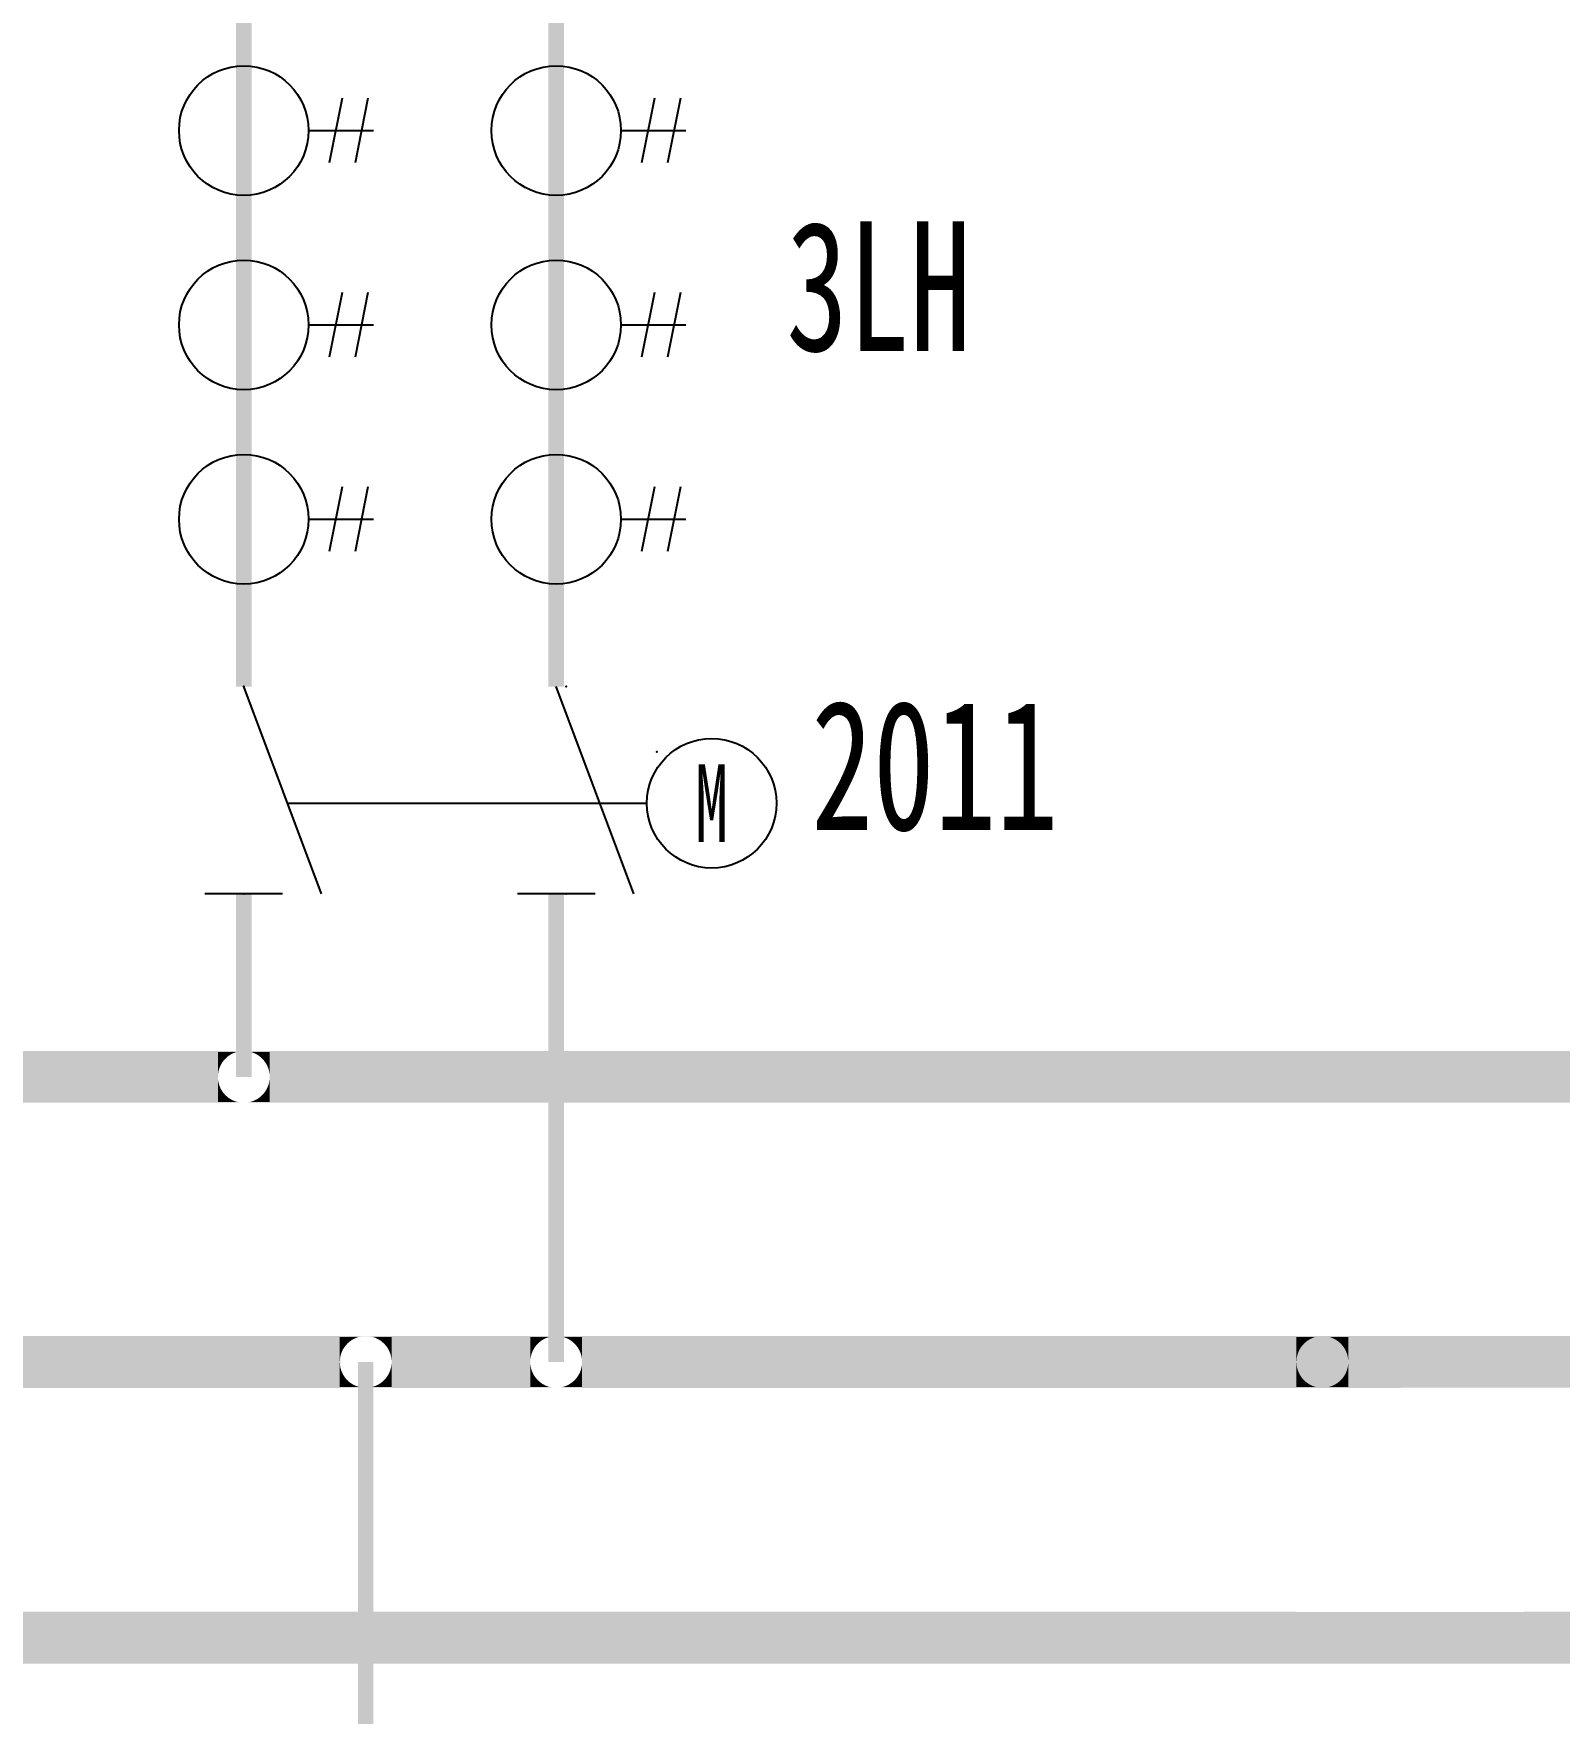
# Model space of a CAD drawing. Header units: millimetres. Extents: x 10667 to 23854, y -3427 to -2899.
# Drawn here: x 19535 to 19593.9, y -3167.2 to -3102.4 of the extents above; entities that cross this region are included whole.
import ezdxf
from ezdxf.enums import TextEntityAlignment as Align

# ---------------------------------------------------------------- set-up
doc = ezdxf.new("R2010")
doc.units = ezdxf.units.MM
doc.header["$LTSCALE"] = 10
for name, color, linetype in [('设    备', 3, 'Continuous'), ('设备编号', 2, 'Continuous'), ('连 接 线', 1, 'Continuous')]:
    doc.layers.add(name, color=color, linetype=linetype)
doc.styles.add('HZ', font='SimSun.ttf', dxfattribs={"width": 0.7})

# ---------------------------------------------------------------- blocks, each defined once
blk = doc.blocks.new('$LH')
at = {"color": 3}
for p, q in [((3.792596414602542, 1.249999999999318), (3.292596414602542, -1.250000000000682)), ((4.792596414602542, 1.249999999999318), (4.292596414602542, -1.250000000000682)), ((2.500001320748027, -6.821210263296962e-13), (5.000001320748027, -6.821210263296962e-13))]:
    blk.add_line(p, q, dxfattribs=at)
blk.add_circle((1.320750698141637e-06, -6.821210263296962e-13), 2.5, dxfattribs=at)

msp = doc.modelspace()

# ---------------------------------------------------------------- linework, layer by layer
at = {"layer": '设    备'}
for p, q in [((19546.10370055241, -3135.566731135933), (19543.10370055241, -3127.566731135933)), ((19558.16104608323, -3135.566731135933), (19555.16104608323, -3127.566731135933)), ((19544.60370055241, -3135.566731135933), (19541.60370055241, -3135.566731135933)), ((19556.66104608323, -3135.566731135933), (19553.66104608323, -3135.566731135933))]:
    msp.add_line(p, q, dxfattribs=at)
at = {"layer": '设    备', "color": 3}
msp.add_line((19544.79120055241, -3132.066731135933), (19558.66104608323, -3132.066731135933), dxfattribs=at)
at = {"layer": '设    备'}
msp.add_circle((19561.16104608323, -3132.066731135933), 2.5, dxfattribs=at)
for p in [(19543.10370055241, -3127.566731135933), (19555.54470160467, -3127.566731135933), (19543.10370055241, -3135.566731135933), (19555.54470160467, -3135.566731135933)]:
    msp.add_point(p, dxfattribs=at)
at = {"layer": '设    备', "color": 4}
msp.add_point((19559.03981636179, -3130.07591170557), dxfattribs=at)
at = {"layer": '连 接 线'}
for points, const_width in [([(19543.10370055241, -3096.902843809887), (19543.10370055241, -3127.566731135933)], 0.6), ([(19555.16104608323, -3096.902843809887), (19555.16104608323, -3127.566731135933)], 0.6), ([(19543.10370055241, -3135.566731135933), (19543.10370055241, -3142.62695899752)], 0.6), ([(19555.16104608323, -3135.566731135933), (19555.16104607944, -3153.626728277066)], 0.6), ([(19533.80683062321, -3142.624285875096), (19542.10370055241, -3142.626188613699)], 2), ([(19544.10370055241, -3142.625309746069), (19581.74772076672, -3142.623878872815)], 2), ([(19502.88731139374, -3153.625752173561), (19546.82814976727, -3153.626958989006)], 2), ([(19548.80869747487, -3153.626958989006), (19554.16104607944, -3153.626749142106)], 2), ([(19556.16104607944, -3153.627273398067), (19591.20371967414, -3153.62613212483)], 2), ([(19585.72906344252, -3153.626090474208), (19620.74650074417, -3153.62500883129)], 2), ([(19547.80873448579, -3153.626881683331), (19547.80873448579, -3183.722813549165)], 0.6), ([(19583.73078749036, -3164.267424952209), (19511.66282068973, -3164.270505141667)], 2), ([(19625.69566180929, -3164.268477107248), (19579.29946081799, -3164.271557296706)], 2)]:
    msp.add_lwpolyline(points, dxfattribs=dict(at, const_width=const_width))
at = {"layer": '连 接 线', "color": 1, "const_width": 2}
msp.add_lwpolyline([(19573.06544240503, -3142.623878872815), (19603.44877003912, -3142.623878872815)], dxfattribs=at)
at = {"layer": '连 接 线'}
for points in [[(19542.10370055241, -3141.629993915607), (19543.01654480966, -3141.629993915607), (19542.10370055241, -3141.626188613699), (19543.10370055241, -3141.626188613699)], [(19542.10370055241, -3141.626188613699), (19543.10370055241, -3141.626188613699), (19542.10370055241, -3141.629993915607), (19543.19085629516, -3141.629993915607)], [(19542.10370055241, -3141.641380860687), (19542.93005237474, -3141.641380860687), (19542.10370055241, -3141.629993915607), (19543.01654480966, -3141.629993915607)], [(19542.10370055241, -3141.629993915607), (19543.19085629516, -3141.629993915607), (19542.10370055241, -3141.641380860687), (19543.27734873008, -3141.641380860687)], [(19542.10370055241, -3141.66026278741), (19542.84488150731, -3141.66026278741), (19542.10370055241, -3141.641380860687), (19542.93005237474, -3141.641380860687)], [(19542.10370055241, -3141.686495992913), (19542.76168040908, -3141.686495992913), (19542.10370055241, -3141.66026278741), (19542.84488150731, -3141.66026278741)], [(19542.10370055241, -3141.719880826662), (19542.68108229067, -3141.719880826662), (19542.10370055241, -3141.686495992913), (19542.76168040908, -3141.686495992913)], [(19542.10370055241, -3141.760163209914), (19542.60370055241, -3141.760163209914), (19542.10370055241, -3141.719880826662), (19542.68108229067, -3141.719880826662)], [(19542.10370055241, -3141.80703656941), (19542.53012411606, -3141.80703656941), (19542.10370055241, -3141.760163209914), (19542.60370055241, -3141.760163209914)], [(19542.10370055241, -3141.86014417058), (19542.46091294272, -3141.86014417058), (19542.10370055241, -3141.80703656941), (19542.53012411606, -3141.80703656941)], [(19542.10370055241, -3141.919081832512), (19542.39659377122, -3141.919081832512), (19542.10370055241, -3141.86014417058), (19542.46091294272, -3141.86014417058)], [(19542.10370055241, -3141.983401004012), (19542.33765610929, -3141.983401004012), (19542.10370055241, -3141.919081832512), (19542.39659377122, -3141.919081832512)], [(19542.10370055241, -3142.052612177348), (19542.28454850812, -3142.052612177348), (19542.10370055241, -3141.983401004012), (19542.33765610929, -3141.983401004012)], [(19542.10370055241, -3142.126188613699), (19542.23767514862, -3142.126188613699), (19542.10370055241, -3142.052612177348), (19542.28454850812, -3142.052612177348)], [(19543.19085629516, -3141.629993915607), (19544.10370055241, -3141.629993915607), (19543.10370055241, -3141.626188613699), (19544.10370055241, -3141.626188613699)], [(19543.27734873008, -3141.641380860687), (19544.10370055241, -3141.641380860687), (19543.19085629516, -3141.629993915607), (19544.10370055241, -3141.629993915607)], [(19543.36251959751, -3141.66026278741), (19544.10370055241, -3141.66026278741), (19543.27734873008, -3141.641380860687), (19544.10370055241, -3141.641380860687)], [(19543.44572069573, -3141.686495992913), (19544.10370055241, -3141.686495992913), (19543.36251959751, -3141.66026278741), (19544.10370055241, -3141.66026278741)], [(19543.52631881415, -3141.719880826662), (19544.10370055241, -3141.719880826662), (19543.44572069573, -3141.686495992913), (19544.10370055241, -3141.686495992913)], [(19543.60370055241, -3141.760163209914), (19544.10370055241, -3141.760163209914), (19543.52631881415, -3141.719880826662), (19544.10370055241, -3141.719880826662)], [(19543.67727698876, -3141.80703656941), (19544.10370055241, -3141.80703656941), (19543.60370055241, -3141.760163209914), (19544.10370055241, -3141.760163209914)], [(19543.7464881621, -3141.86014417058), (19544.10370055241, -3141.86014417058), (19543.67727698876, -3141.80703656941), (19544.10370055241, -3141.80703656941)], [(19543.8108073336, -3141.919081832512), (19544.10370055241, -3141.919081832512), (19543.7464881621, -3141.86014417058), (19544.10370055241, -3141.86014417058)], [(19543.86974499553, -3141.983401004012), (19544.10370055241, -3141.983401004012), (19543.8108073336, -3141.919081832512), (19544.10370055241, -3141.919081832512)], [(19543.9228525967, -3142.052612177348), (19544.10370055241, -3142.052612177348), (19543.86974499553, -3141.983401004012), (19544.10370055241, -3141.983401004012)], [(19543.96972595619, -3142.126188613699), (19544.10370055241, -3142.126188613699), (19543.9228525967, -3142.052612177348), (19544.10370055241, -3142.052612177348)], [(19542.10370055241, -3142.203570351958), (19542.19739276537, -3142.203570351958), (19542.10370055241, -3142.126188613699), (19542.23767514862, -3142.126188613699)], [(19542.10370055241, -3142.284168470374), (19542.16400793162, -3142.284168470374), (19542.10370055241, -3142.203570351958), (19542.19739276537, -3142.203570351958)], [(19542.10370055241, -3142.367369568597), (19542.13777472612, -3142.367369568597), (19542.10370055241, -3142.284168470374), (19542.16400793162, -3142.284168470374)], [(19542.10370055241, -3142.452540436032), (19542.1188927994, -3142.452540436032), (19542.10370055241, -3142.367369568597), (19542.13777472612, -3142.367369568597)], [(19542.10370055241, -3142.539032870951), (19542.10750585432, -3142.539032870951), (19542.10370055241, -3142.452540436032), (19542.1188927994, -3142.452540436032)], [(19542.10370055241, -3142.626188613699), (19542.10370055241, -3142.626188613699), (19542.10370055241, -3142.539032870951), (19542.10750585432, -3142.539032870951)], [(19542.10370055241, -3142.626188613699), (19542.10370055241, -3142.626188613699), (19542.10370055241, -3142.713344356446), (19542.10750585432, -3142.713344356446)], [(19542.10370055241, -3142.713344356446), (19542.10750585432, -3142.713344356446), (19542.10370055241, -3142.799836791366), (19542.1188927994, -3142.799836791366)], [(19544.01000833945, -3142.203570351958), (19544.10370055241, -3142.203570351958), (19543.96972595619, -3142.126188613699), (19544.10370055241, -3142.126188613699)], [(19544.0433931732, -3142.284168470374), (19544.10370055241, -3142.284168470374), (19544.01000833945, -3142.203570351958), (19544.10370055241, -3142.203570351958)], [(19544.0696263787, -3142.367369568597), (19544.10370055241, -3142.367369568597), (19544.0433931732, -3142.284168470374), (19544.10370055241, -3142.284168470374)], [(19544.08850830542, -3142.452540436032), (19544.10370055241, -3142.452540436032), (19544.0696263787, -3142.367369568597), (19544.10370055241, -3142.367369568597)], [(19544.0998952505, -3142.539032870951), (19544.10370055241, -3142.539032870951), (19544.08850830542, -3142.452540436032), (19544.10370055241, -3142.452540436032)], [(19544.08850830542, -3142.799836791366), (19544.10370055241, -3142.799836791366), (19544.0998952505, -3142.713344356446), (19544.10370055241, -3142.713344356446)], [(19544.10370055241, -3142.626188613699), (19544.10370055241, -3142.626188613699), (19544.0998952505, -3142.539032870951), (19544.10370055241, -3142.539032870951)], [(19544.0998952505, -3142.713344356446), (19544.10370055241, -3142.713344356446), (19544.10370055241, -3142.626188613699)], [(19542.10370055241, -3142.799836791366), (19542.1188927994, -3142.799836791366), (19542.10370055241, -3142.885007658801), (19542.13777472612, -3142.885007658801)], [(19542.10370055241, -3142.885007658801), (19542.13777472612, -3142.885007658801), (19542.10370055241, -3142.968208757025), (19542.16400793162, -3142.968208757025)], [(19542.10370055241, -3142.968208757025), (19542.16400793162, -3142.968208757025), (19542.10370055241, -3143.048806875439), (19542.19739276537, -3143.048806875439)], [(19542.10370055241, -3143.048806875439), (19542.19739276537, -3143.048806875439), (19542.10370055241, -3143.126188613699), (19542.23767514862, -3143.126188613699)], [(19542.10370055241, -3143.126188613699), (19542.23767514862, -3143.126188613699), (19542.10370055241, -3143.19976505005), (19542.28454850812, -3143.19976505005)], [(19542.10370055241, -3143.19976505005), (19542.28454850812, -3143.19976505005), (19542.10370055241, -3143.268976223386), (19542.33765610929, -3143.268976223386)], [(19542.10370055241, -3143.268976223386), (19542.33765610929, -3143.268976223386), (19542.10370055241, -3143.333295394886), (19542.39659377122, -3143.333295394886)], [(19542.10370055241, -3143.333295394886), (19542.39659377122, -3143.333295394886), (19542.10370055241, -3143.392233056818), (19542.46091294272, -3143.392233056818)], [(19542.10370055241, -3143.392233056818), (19542.46091294272, -3143.392233056818), (19542.10370055241, -3143.445340657988), (19542.53012411606, -3143.445340657988)], [(19543.67727698876, -3143.445340657988), (19544.10370055241, -3143.445340657988), (19543.7464881621, -3143.392233056818), (19544.10370055241, -3143.392233056818)], [(19543.7464881621, -3143.392233056818), (19544.10370055241, -3143.392233056818), (19543.8108073336, -3143.333295394886), (19544.10370055241, -3143.333295394886)], [(19543.8108073336, -3143.333295394886), (19544.10370055241, -3143.333295394886), (19543.86974499553, -3143.268976223386), (19544.10370055241, -3143.268976223386)], [(19543.86974499553, -3143.268976223386), (19544.10370055241, -3143.268976223386), (19543.9228525967, -3143.19976505005), (19544.10370055241, -3143.19976505005)], [(19543.9228525967, -3143.19976505005), (19544.10370055241, -3143.19976505005), (19543.96972595619, -3143.126188613699), (19544.10370055241, -3143.126188613699)], [(19543.96972595619, -3143.126188613699), (19544.10370055241, -3143.126188613699), (19544.01000833945, -3143.048806875439), (19544.10370055241, -3143.048806875439)], [(19544.01000833945, -3143.048806875439), (19544.10370055241, -3143.048806875439), (19544.0433931732, -3142.968208757025), (19544.10370055241, -3142.968208757025)], [(19544.0433931732, -3142.968208757025), (19544.10370055241, -3142.968208757025), (19544.0696263787, -3142.885007658801), (19544.10370055241, -3142.885007658801)], [(19544.0696263787, -3142.885007658801), (19544.10370055241, -3142.885007658801), (19544.08850830542, -3142.799836791366), (19544.10370055241, -3142.799836791366)], [(19542.10370055241, -3143.445340657988), (19542.53012411606, -3143.445340657988), (19542.10370055241, -3143.492214017483), (19542.60370055241, -3143.492214017483)], [(19542.10370055241, -3143.492214017483), (19542.60370055241, -3143.492214017483), (19542.10370055241, -3143.532496400736), (19542.68108229067, -3143.532496400736)], [(19542.10370055241, -3143.532496400736), (19542.68108229067, -3143.532496400736), (19542.10370055241, -3143.565881234485), (19542.76168040908, -3143.565881234485)], [(19542.10370055241, -3143.565881234485), (19542.76168040908, -3143.565881234485), (19542.10370055241, -3143.592114439988), (19542.84488150731, -3143.592114439988)], [(19542.10370055241, -3143.592114439988), (19542.84488150731, -3143.592114439988), (19542.10370055241, -3143.610996366711), (19542.93005237474, -3143.610996366711)], [(19542.10370055241, -3143.610996366711), (19542.93005237474, -3143.610996366711), (19542.10370055241, -3143.622383311791), (19543.01654480966, -3143.622383311791)], [(19542.10370055241, -3143.622383311791), (19543.01654480966, -3143.622383311791), (19542.10370055241, -3143.626188613699), (19543.10370055241, -3143.626188613699)], [(19543.10370055241, -3143.626188613699), (19544.10370055241, -3143.626188613699), (19543.19085629516, -3143.622383311791), (19544.10370055241, -3143.622383311791)], [(19543.19085629516, -3143.622383311791), (19544.10370055241, -3143.622383311791), (19543.27734873008, -3143.610996366711), (19544.10370055241, -3143.610996366711)], [(19543.27734873008, -3143.610996366711), (19544.10370055241, -3143.610996366711), (19543.36251959751, -3143.592114439988), (19544.10370055241, -3143.592114439988)], [(19543.36251959751, -3143.592114439988), (19544.10370055241, -3143.592114439988), (19543.44572069573, -3143.565881234485), (19544.10370055241, -3143.565881234485)], [(19543.44572069573, -3143.565881234485), (19544.10370055241, -3143.565881234485), (19543.52631881415, -3143.532496400736), (19544.10370055241, -3143.532496400736)], [(19543.52631881415, -3143.532496400736), (19544.10370055241, -3143.532496400736), (19543.60370055241, -3143.492214017483), (19544.10370055241, -3143.492214017483)], [(19543.60370055241, -3143.492214017483), (19544.10370055241, -3143.492214017483), (19543.67727698876, -3143.445340657988), (19544.10370055241, -3143.445340657988)], [(19546.80873448579, -3152.62611129951), (19547.80873448579, -3152.62611129951), (19546.80873448579, -3152.629916601418), (19547.89589022854, -3152.629916601418)], [(19546.80873448579, -3152.629916601418), (19547.72157874304, -3152.629916601418), (19546.80873448579, -3152.62611129951), (19547.80873448579, -3152.62611129951)], [(19546.80873448579, -3152.629916601418), (19547.89589022854, -3152.629916601418), (19546.80873448579, -3152.641303546498), (19547.98238266346, -3152.641303546498)], [(19546.80873448579, -3152.641303546498), (19547.63508630812, -3152.641303546498), (19546.80873448579, -3152.629916601418), (19547.72157874304, -3152.629916601418)], [(19546.80873448579, -3152.660185473221), (19547.54991544069, -3152.660185473221), (19546.80873448579, -3152.641303546498), (19547.63508630812, -3152.641303546498)], [(19546.80873448579, -3152.686418678724), (19547.46671434246, -3152.686418678724), (19546.80873448579, -3152.660185473221), (19547.54991544069, -3152.660185473221)], [(19546.80873448579, -3152.719803512473), (19547.38611622405, -3152.719803512473), (19546.80873448579, -3152.686418678724), (19547.46671434246, -3152.686418678724)], [(19546.80873448579, -3152.760085895725), (19547.30873448579, -3152.760085895725), (19546.80873448579, -3152.719803512473), (19547.38611622405, -3152.719803512473)], [(19546.80873448579, -3152.806959255221), (19547.23515804944, -3152.806959255221), (19546.80873448579, -3152.760085895725), (19547.30873448579, -3152.760085895725)], [(19546.80873448579, -3152.86006685639), (19547.1659468761, -3152.86006685639), (19546.80873448579, -3152.806959255221), (19547.23515804944, -3152.806959255221)], [(19546.80873448579, -3152.919004518323), (19547.1016277046, -3152.919004518323), (19546.80873448579, -3152.86006685639), (19547.1659468761, -3152.86006685639)], [(19546.80873448579, -3152.983323689823), (19547.04269004267, -3152.983323689823), (19546.80873448579, -3152.919004518323), (19547.1016277046, -3152.919004518323)], [(19546.80873448579, -3153.052534863159), (19546.9895824415, -3153.052534863159), (19546.80873448579, -3152.983323689823), (19547.04269004267, -3152.983323689823)], [(19546.80873448579, -3153.12611129951), (19546.942709082, -3153.12611129951), (19546.80873448579, -3153.052534863159), (19546.9895824415, -3153.052534863159)], [(19546.80873448579, -3153.203493037769), (19546.90242669875, -3153.203493037769), (19546.80873448579, -3153.12611129951), (19546.942709082, -3153.12611129951)], [(19547.89589022854, -3152.629916601418), (19548.80873448579, -3152.629916601418), (19547.80873448579, -3152.62611129951), (19548.80873448579, -3152.62611129951)], [(19547.98238266346, -3152.641303546498), (19548.80873448579, -3152.641303546498), (19547.89589022854, -3152.629916601418), (19548.80873448579, -3152.629916601418)], [(19548.06755353089, -3152.660185473221), (19548.80873448579, -3152.660185473221), (19547.98238266346, -3152.641303546498), (19548.80873448579, -3152.641303546498)], [(19548.15075462911, -3152.686418678724), (19548.80873448579, -3152.686418678724), (19548.06755353089, -3152.660185473221), (19548.80873448579, -3152.660185473221)], [(19548.23135274753, -3152.719803512473), (19548.80873448579, -3152.719803512473), (19548.15075462911, -3152.686418678724), (19548.80873448579, -3152.686418678724)], [(19548.30873448579, -3152.760085895725), (19548.80873448579, -3152.760085895725), (19548.23135274753, -3152.719803512473), (19548.80873448579, -3152.719803512473)], [(19548.38231092214, -3152.806959255221), (19548.80873448579, -3152.806959255221), (19548.30873448579, -3152.760085895725), (19548.80873448579, -3152.760085895725)], [(19548.45152209548, -3152.86006685639), (19548.80873448579, -3152.86006685639), (19548.38231092214, -3152.806959255221), (19548.80873448579, -3152.806959255221)], [(19548.51584126698, -3152.919004518323), (19548.80873448579, -3152.919004518323), (19548.45152209548, -3152.86006685639), (19548.80873448579, -3152.86006685639)], [(19548.57477892891, -3152.983323689823), (19548.80873448579, -3152.983323689823), (19548.51584126698, -3152.919004518323), (19548.80873448579, -3152.919004518323)], [(19548.62788653008, -3153.052534863159), (19548.80873448579, -3153.052534863159), (19548.57477892891, -3152.983323689823), (19548.80873448579, -3152.983323689823)], [(19548.67475988957, -3153.12611129951), (19548.80873448579, -3153.12611129951), (19548.62788653008, -3153.052534863159), (19548.80873448579, -3153.052534863159)], [(19548.71504227283, -3153.203493037769), (19548.80873448579, -3153.203493037769), (19548.67475988957, -3153.12611129951), (19548.80873448579, -3153.12611129951)], [(19554.16104607944, -3152.629721892179), (19555.07389033669, -3152.629721892179), (19554.16104607944, -3152.625916590271), (19555.16104607944, -3152.625916590271)], [(19554.16104607944, -3152.625916590271), (19555.16104607944, -3152.625916590271), (19554.16104607944, -3152.629721892179), (19555.24820182219, -3152.629721892179)], [(19554.16104607944, -3152.641108837258), (19554.98739790177, -3152.641108837258), (19554.16104607944, -3152.629721892179), (19555.07389033669, -3152.629721892179)], [(19554.16104607944, -3152.629721892179), (19555.24820182219, -3152.629721892179), (19554.16104607944, -3152.641108837258), (19555.33469425711, -3152.641108837258)], [(19554.16104607944, -3152.659990763982), (19554.90222703433, -3152.659990763982), (19554.16104607944, -3152.641108837258), (19554.98739790177, -3152.641108837258)], [(19554.16104607944, -3152.686223969485), (19554.81902593611, -3152.686223969485), (19554.16104607944, -3152.659990763982), (19554.90222703433, -3152.659990763982)], [(19554.16104607944, -3152.719608803234), (19554.7384278177, -3152.719608803234), (19554.16104607944, -3152.686223969485), (19554.81902593611, -3152.686223969485)], [(19554.16104607944, -3152.759891186486), (19554.66104607944, -3152.759891186486), (19554.16104607944, -3152.719608803234), (19554.7384278177, -3152.719608803234)], [(19554.16104607944, -3152.806764545982), (19554.58746964309, -3152.806764545982), (19554.16104607944, -3152.759891186486), (19554.66104607944, -3152.759891186486)], [(19554.16104607944, -3152.859872147151), (19554.51825846975, -3152.859872147151), (19554.16104607944, -3152.806764545982), (19554.58746964309, -3152.806764545982)], [(19554.16104607944, -3152.918809809084), (19554.45393929826, -3152.918809809084), (19554.16104607944, -3152.859872147151), (19554.51825846975, -3152.859872147151)], [(19554.16104607944, -3152.983128980584), (19554.39500163632, -3152.983128980584), (19554.16104607944, -3152.918809809084), (19554.45393929826, -3152.918809809084)], [(19554.16104607944, -3153.05234015392), (19554.34189403515, -3153.05234015392), (19554.16104607944, -3152.983128980584), (19554.39500163632, -3152.983128980584)], [(19554.16104607944, -3153.125916590271), (19554.29502067565, -3153.125916590271), (19554.16104607944, -3153.05234015392), (19554.34189403515, -3153.05234015392)], [(19554.16104607944, -3153.20329832853), (19554.2547382924, -3153.20329832853), (19554.16104607944, -3153.125916590271), (19554.29502067565, -3153.125916590271)], [(19555.24820182219, -3152.629721892179), (19556.16104607944, -3152.629721892179), (19555.16104607944, -3152.625916590271), (19556.16104607944, -3152.625916590271)], [(19555.33469425711, -3152.641108837258), (19556.16104607944, -3152.641108837258), (19555.24820182219, -3152.629721892179), (19556.16104607944, -3152.629721892179)], [(19555.41986512454, -3152.659990763982), (19556.16104607944, -3152.659990763982), (19555.33469425711, -3152.641108837258), (19556.16104607944, -3152.641108837258)], [(19555.50306622277, -3152.686223969485), (19556.16104607944, -3152.686223969485), (19555.41986512454, -3152.659990763982), (19556.16104607944, -3152.659990763982)], [(19555.58366434118, -3152.719608803234), (19556.16104607944, -3152.719608803234), (19555.50306622277, -3152.686223969485), (19556.16104607944, -3152.686223969485)], [(19555.66104607944, -3152.759891186486), (19556.16104607944, -3152.759891186486), (19555.58366434118, -3152.719608803234), (19556.16104607944, -3152.719608803234)], [(19555.73462251579, -3152.806764545982), (19556.16104607944, -3152.806764545982), (19555.66104607944, -3152.759891186486), (19556.16104607944, -3152.759891186486)], [(19555.80383368913, -3152.859872147151), (19556.16104607944, -3152.859872147151), (19555.73462251579, -3152.806764545982), (19556.16104607944, -3152.806764545982)], [(19555.86815286062, -3152.918809809084), (19556.16104607944, -3152.918809809084), (19555.80383368913, -3152.859872147151), (19556.16104607944, -3152.859872147151)], [(19555.92709052256, -3152.983128980584), (19556.16104607944, -3152.983128980584), (19555.86815286062, -3152.918809809084), (19556.16104607944, -3152.918809809084)], [(19555.98019812373, -3153.05234015392), (19556.16104607944, -3153.05234015392), (19555.92709052256, -3152.983128980584), (19556.16104607944, -3152.983128980584)], [(19556.02707148322, -3153.125916590271), (19556.16104607944, -3153.125916590271), (19555.98019812373, -3153.05234015392), (19556.16104607944, -3153.05234015392)], [(19556.06735386648, -3153.20329832853), (19556.16104607944, -3153.20329832853), (19556.02707148322, -3153.125916590271), (19556.16104607944, -3153.125916590271)], [(19583.73096791242, -3152.62611129951), (19584.73096791242, -3152.62611129951), (19583.73096791242, -3152.629916601418), (19584.81812365516, -3152.629916601418)], [(19583.73096791242, -3152.629916601418), (19584.64381216967, -3152.629916601418), (19583.73096791242, -3152.62611129951), (19584.73096791242, -3152.62611129951)], [(19583.73096791242, -3152.629916601418), (19584.81812365516, -3152.629916601418), (19583.73096791242, -3152.641303546498), (19584.90461609008, -3152.641303546498)], [(19583.73096791242, -3152.641303546498), (19584.55731973475, -3152.641303546498), (19583.73096791242, -3152.629916601418), (19584.64381216967, -3152.629916601418)], [(19583.73096791242, -3152.660185473221), (19584.47214886732, -3152.660185473221), (19583.73096791242, -3152.641303546498), (19584.55731973475, -3152.641303546498)], [(19583.73096791242, -3152.686418678724), (19584.38894776909, -3152.686418678724), (19583.73096791242, -3152.660185473221), (19584.47214886732, -3152.660185473221)], [(19583.73096791242, -3152.719803512473), (19584.30834965068, -3152.719803512473), (19583.73096791242, -3152.686418678724), (19584.38894776909, -3152.686418678724)], [(19583.73096791242, -3152.760085895725), (19584.23096791242, -3152.760085895725), (19583.73096791242, -3152.719803512473), (19584.30834965068, -3152.719803512473)], [(19583.73096791242, -3152.806959255221), (19584.15739147607, -3152.806959255221), (19583.73096791242, -3152.760085895725), (19584.23096791242, -3152.760085895725)], [(19583.73096791242, -3152.86006685639), (19584.08818030273, -3152.86006685639), (19583.73096791242, -3152.806959255221), (19584.15739147607, -3152.806959255221)], [(19583.73096791242, -3152.919004518323), (19584.02386113123, -3152.919004518323), (19583.73096791242, -3152.86006685639), (19584.08818030273, -3152.86006685639)], [(19583.73096791242, -3152.983323689823), (19583.9649234693, -3152.983323689823), (19583.73096791242, -3152.919004518323), (19584.02386113123, -3152.919004518323)], [(19583.73096791242, -3153.052534863159), (19583.91181586813, -3153.052534863159), (19583.73096791242, -3152.983323689823), (19583.9649234693, -3152.983323689823)], [(19583.73096791242, -3153.12611129951), (19583.86494250863, -3153.12611129951), (19583.73096791242, -3153.052534863159), (19583.91181586813, -3153.052534863159)], [(19583.73096791242, -3153.203493037769), (19583.82466012538, -3153.203493037769), (19583.73096791242, -3153.12611129951), (19583.86494250863, -3153.12611129951)], [(19584.81812365516, -3152.629916601418), (19585.73096791242, -3152.629916601418), (19584.73096791242, -3152.62611129951), (19585.73096791242, -3152.62611129951)], [(19584.90461609008, -3152.641303546498), (19585.73096791242, -3152.641303546498), (19584.81812365516, -3152.629916601418), (19585.73096791242, -3152.629916601418)], [(19584.98978695752, -3152.660185473221), (19585.73096791242, -3152.660185473221), (19584.90461609008, -3152.641303546498), (19585.73096791242, -3152.641303546498)], [(19585.07298805574, -3152.686418678724), (19585.73096791242, -3152.686418678724), (19584.98978695752, -3152.660185473221), (19585.73096791242, -3152.660185473221)], [(19585.15358617416, -3152.719803512473), (19585.73096791242, -3152.719803512473), (19585.07298805574, -3152.686418678724), (19585.73096791242, -3152.686418678724)], [(19585.23096791242, -3152.760085895725), (19585.73096791242, -3152.760085895725), (19585.15358617416, -3152.719803512473), (19585.73096791242, -3152.719803512473)], [(19585.30454434877, -3152.806959255221), (19585.73096791242, -3152.806959255221), (19585.23096791242, -3152.760085895725), (19585.73096791242, -3152.760085895725)], [(19585.37375552211, -3152.86006685639), (19585.73096791242, -3152.86006685639), (19585.30454434877, -3152.806959255221), (19585.73096791242, -3152.806959255221)], [(19585.4380746936, -3152.919004518323), (19585.73096791242, -3152.919004518323), (19585.37375552211, -3152.86006685639), (19585.73096791242, -3152.86006685639)], [(19585.49701235554, -3152.983323689823), (19585.73096791242, -3152.983323689823), (19585.4380746936, -3152.919004518323), (19585.73096791242, -3152.919004518323)], [(19585.55011995671, -3153.052534863159), (19585.73096791242, -3153.052534863159), (19585.49701235554, -3152.983323689823), (19585.73096791242, -3152.983323689823)], [(19585.5969933162, -3153.12611129951), (19585.73096791242, -3153.12611129951), (19585.55011995671, -3153.052534863159), (19585.73096791242, -3153.052534863159)], [(19585.63727569945, -3153.203493037769), (19585.73096791242, -3153.203493037769), (19585.5969933162, -3153.12611129951), (19585.73096791242, -3153.12611129951)], [(19546.80873448579, -3153.284091156184), (19546.869041865, -3153.284091156184), (19546.80873448579, -3153.203493037769), (19546.90242669875, -3153.203493037769)], [(19546.80873448579, -3153.367292254407), (19546.8428086595, -3153.367292254407), (19546.80873448579, -3153.284091156184), (19546.869041865, -3153.284091156184)], [(19546.80873448579, -3153.452463121843), (19546.82392673278, -3153.452463121843), (19546.80873448579, -3153.367292254407), (19546.8428086595, -3153.367292254407)], [(19546.80873448579, -3153.538955556762), (19546.8125397877, -3153.538955556762), (19546.80873448579, -3153.452463121843), (19546.82392673278, -3153.452463121843)], [(19546.80873448579, -3153.62611129951), (19546.80873448579, -3153.62611129951), (19546.80873448579, -3153.538955556762), (19546.8125397877, -3153.538955556762)], [(19546.80873448579, -3153.62611129951), (19546.80873448579, -3153.62611129951), (19546.80873448579, -3153.713267042257), (19546.8125397877, -3153.713267042257)], [(19546.80873448579, -3153.713267042257), (19546.8125397877, -3153.713267042257), (19546.80873448579, -3153.799759477177), (19546.82392673278, -3153.799759477177)], [(19548.74842710658, -3153.284091156184), (19548.80873448579, -3153.284091156184), (19548.71504227283, -3153.203493037769), (19548.80873448579, -3153.203493037769)], [(19548.77466031208, -3153.367292254407), (19548.80873448579, -3153.367292254407), (19548.74842710658, -3153.284091156184), (19548.80873448579, -3153.284091156184)], [(19548.7935422388, -3153.452463121843), (19548.80873448579, -3153.452463121843), (19548.77466031208, -3153.367292254407), (19548.80873448579, -3153.367292254407)], [(19548.80492918388, -3153.538955556762), (19548.80873448579, -3153.538955556762), (19548.7935422388, -3153.452463121843), (19548.80873448579, -3153.452463121843)], [(19548.7935422388, -3153.799759477177), (19548.80873448579, -3153.799759477177), (19548.80492918388, -3153.713267042257), (19548.80873448579, -3153.713267042257)], [(19548.80873448579, -3153.62611129951), (19548.80873448579, -3153.62611129951), (19548.80492918388, -3153.538955556762), (19548.80873448579, -3153.538955556762)], [(19548.80492918388, -3153.713267042257), (19548.80873448579, -3153.713267042257), (19548.80873448579, -3153.62611129951)], [(19554.16104607944, -3153.283896446945), (19554.22135345866, -3153.283896446945), (19554.16104607944, -3153.20329832853), (19554.2547382924, -3153.20329832853)], [(19554.16104607944, -3153.367097545168), (19554.19512025315, -3153.367097545168), (19554.16104607944, -3153.283896446945), (19554.22135345866, -3153.283896446945)], [(19554.16104607944, -3153.452268412604), (19554.17623832643, -3153.452268412604), (19554.16104607944, -3153.367097545168), (19554.19512025315, -3153.367097545168)], [(19554.16104607944, -3153.538760847523), (19554.16485138135, -3153.538760847523), (19554.16104607944, -3153.452268412604), (19554.17623832643, -3153.452268412604)], [(19554.16104607944, -3153.625916590271), (19554.16104607944, -3153.625916590271), (19554.16104607944, -3153.538760847523), (19554.16485138135, -3153.538760847523)], [(19554.16104607944, -3153.625916590271), (19554.16104607944, -3153.625916590271), (19554.16104607944, -3153.713072333018), (19554.16485138135, -3153.713072333018)], [(19554.16104607944, -3153.713072333018), (19554.16485138135, -3153.713072333018), (19554.16104607944, -3153.799564767938), (19554.17623832643, -3153.799564767938)], [(19556.10073870022, -3153.283896446945), (19556.16104607944, -3153.283896446945), (19556.06735386648, -3153.20329832853), (19556.16104607944, -3153.20329832853)], [(19556.12697190573, -3153.367097545168), (19556.16104607944, -3153.367097545168), (19556.10073870022, -3153.283896446945), (19556.16104607944, -3153.283896446945)], [(19556.14585383245, -3153.452268412604), (19556.16104607944, -3153.452268412604), (19556.12697190573, -3153.367097545168), (19556.16104607944, -3153.367097545168)], [(19556.15724077753, -3153.538760847523), (19556.16104607944, -3153.538760847523), (19556.14585383245, -3153.452268412604), (19556.16104607944, -3153.452268412604)], [(19556.14585383245, -3153.799564767938), (19556.16104607944, -3153.799564767938), (19556.15724077753, -3153.713072333018), (19556.16104607944, -3153.713072333018)], [(19556.16104607944, -3153.625916590271), (19556.16104607944, -3153.625916590271), (19556.15724077753, -3153.538760847523), (19556.16104607944, -3153.538760847523)], [(19556.15724077753, -3153.713072333018), (19556.16104607944, -3153.713072333018), (19556.16104607944, -3153.625916590271)], [(19583.73096791242, -3153.284091156184), (19583.79127529163, -3153.284091156184), (19583.73096791242, -3153.203493037769), (19583.82466012538, -3153.203493037769)], [(19583.73096791242, -3153.367292254407), (19583.76504208613, -3153.367292254407), (19583.73096791242, -3153.284091156184), (19583.79127529163, -3153.284091156184)], [(19583.73096791242, -3153.452463121843), (19583.7461601594, -3153.452463121843), (19583.73096791242, -3153.367292254407), (19583.76504208613, -3153.367292254407)], [(19583.73096791242, -3153.538955556762), (19583.73477321432, -3153.538955556762), (19583.73096791242, -3153.452463121843), (19583.7461601594, -3153.452463121843)], [(19583.73096791242, -3153.62611129951), (19583.73096791242, -3153.62611129951), (19583.73096791242, -3153.538955556762), (19583.73477321432, -3153.538955556762)], [(19583.73096791242, -3153.62611129951), (19583.73096791242, -3153.62611129951), (19583.73096791242, -3153.713267042257), (19583.73477321432, -3153.713267042257)], [(19583.73096791242, -3153.713267042257), (19583.73477321432, -3153.713267042257), (19583.73096791242, -3153.799759477177), (19583.7461601594, -3153.799759477177)], [(19585.6706605332, -3153.284091156184), (19585.73096791242, -3153.284091156184), (19585.63727569945, -3153.203493037769), (19585.73096791242, -3153.203493037769)], [(19585.69689373871, -3153.367292254407), (19585.73096791242, -3153.367292254407), (19585.6706605332, -3153.284091156184), (19585.73096791242, -3153.284091156184)], [(19585.71577566543, -3153.452463121843), (19585.73096791242, -3153.452463121843), (19585.69689373871, -3153.367292254407), (19585.73096791242, -3153.367292254407)], [(19585.72716261051, -3153.538955556762), (19585.73096791242, -3153.538955556762), (19585.71577566543, -3153.452463121843), (19585.73096791242, -3153.452463121843)], [(19585.71577566543, -3153.799759477177), (19585.73096791242, -3153.799759477177), (19585.72716261051, -3153.713267042257), (19585.73096791242, -3153.713267042257)], [(19585.73096791242, -3153.62611129951), (19585.73096791242, -3153.62611129951), (19585.72716261051, -3153.538955556762), (19585.73096791242, -3153.538955556762)], [(19585.72716261051, -3153.713267042257), (19585.73096791242, -3153.713267042257), (19585.73096791242, -3153.62611129951)], [(19546.80873448579, -3153.799759477177), (19546.82392673278, -3153.799759477177), (19546.80873448579, -3153.884930344612), (19546.8428086595, -3153.884930344612)], [(19546.80873448579, -3153.884930344612), (19546.8428086595, -3153.884930344612), (19546.80873448579, -3153.968131442835), (19546.869041865, -3153.968131442835)], [(19546.80873448579, -3153.968131442835), (19546.869041865, -3153.968131442835), (19546.80873448579, -3154.04872956125), (19546.90242669875, -3154.04872956125)], [(19546.80873448579, -3154.04872956125), (19546.90242669875, -3154.04872956125), (19546.80873448579, -3154.12611129951), (19546.942709082, -3154.12611129951)], [(19546.80873448579, -3154.12611129951), (19546.942709082, -3154.12611129951), (19546.80873448579, -3154.199687735861), (19546.9895824415, -3154.199687735861)], [(19546.80873448579, -3154.199687735861), (19546.9895824415, -3154.199687735861), (19546.80873448579, -3154.268898909197), (19547.04269004267, -3154.268898909197)], [(19546.80873448579, -3154.268898909197), (19547.04269004267, -3154.268898909197), (19546.80873448579, -3154.333218080696), (19547.1016277046, -3154.333218080696)], [(19546.80873448579, -3154.333218080696), (19547.1016277046, -3154.333218080696), (19546.80873448579, -3154.392155742628), (19547.1659468761, -3154.392155742628)], [(19546.80873448579, -3154.392155742628), (19547.1659468761, -3154.392155742628), (19546.80873448579, -3154.445263343799), (19547.23515804944, -3154.445263343799)], [(19548.38231092214, -3154.445263343799), (19548.80873448579, -3154.445263343799), (19548.45152209548, -3154.392155742628), (19548.80873448579, -3154.392155742628)], [(19548.45152209548, -3154.392155742628), (19548.80873448579, -3154.392155742628), (19548.51584126698, -3154.333218080696), (19548.80873448579, -3154.333218080696)], [(19548.51584126698, -3154.333218080696), (19548.80873448579, -3154.333218080696), (19548.57477892891, -3154.268898909197), (19548.80873448579, -3154.268898909197)], [(19548.57477892891, -3154.268898909197), (19548.80873448579, -3154.268898909197), (19548.62788653008, -3154.199687735861), (19548.80873448579, -3154.199687735861)], [(19548.62788653008, -3154.199687735861), (19548.80873448579, -3154.199687735861), (19548.67475988957, -3154.12611129951), (19548.80873448579, -3154.12611129951)], [(19548.67475988957, -3154.12611129951), (19548.80873448579, -3154.12611129951), (19548.71504227283, -3154.04872956125), (19548.80873448579, -3154.04872956125)], [(19548.71504227283, -3154.04872956125), (19548.80873448579, -3154.04872956125), (19548.74842710658, -3153.968131442835), (19548.80873448579, -3153.968131442835)], [(19548.74842710658, -3153.968131442835), (19548.80873448579, -3153.968131442835), (19548.77466031208, -3153.884930344612), (19548.80873448579, -3153.884930344612)], [(19548.77466031208, -3153.884930344612), (19548.80873448579, -3153.884930344612), (19548.7935422388, -3153.799759477177), (19548.80873448579, -3153.799759477177)], [(19554.16104607944, -3153.799564767938), (19554.17623832643, -3153.799564767938), (19554.16104607944, -3153.884735635373), (19554.19512025315, -3153.884735635373)], [(19554.16104607944, -3153.884735635373), (19554.19512025315, -3153.884735635373), (19554.16104607944, -3153.967936733596), (19554.22135345866, -3153.967936733596)], [(19554.16104607944, -3153.967936733596), (19554.22135345866, -3153.967936733596), (19554.16104607944, -3154.048534852011), (19554.2547382924, -3154.048534852011)], [(19554.16104607944, -3154.048534852011), (19554.2547382924, -3154.048534852011), (19554.16104607944, -3154.125916590271), (19554.29502067565, -3154.125916590271)], [(19554.16104607944, -3154.125916590271), (19554.29502067565, -3154.125916590271), (19554.16104607944, -3154.199493026621), (19554.34189403515, -3154.199493026621)], [(19554.16104607944, -3154.199493026621), (19554.34189403515, -3154.199493026621), (19554.16104607944, -3154.268704199957), (19554.39500163632, -3154.268704199957)], [(19554.16104607944, -3154.268704199957), (19554.39500163632, -3154.268704199957), (19554.16104607944, -3154.333023371457), (19554.45393929826, -3154.333023371457)], [(19554.16104607944, -3154.333023371457), (19554.45393929826, -3154.333023371457), (19554.16104607944, -3154.391961033389), (19554.51825846975, -3154.391961033389)], [(19554.16104607944, -3154.391961033389), (19554.51825846975, -3154.391961033389), (19554.16104607944, -3154.445068634559), (19554.58746964309, -3154.445068634559)], [(19555.73462251579, -3154.445068634559), (19556.16104607944, -3154.445068634559), (19555.80383368913, -3154.391961033389), (19556.16104607944, -3154.391961033389)], [(19555.80383368913, -3154.391961033389), (19556.16104607944, -3154.391961033389), (19555.86815286062, -3154.333023371457), (19556.16104607944, -3154.333023371457)], [(19555.86815286062, -3154.333023371457), (19556.16104607944, -3154.333023371457), (19555.92709052256, -3154.268704199957), (19556.16104607944, -3154.268704199957)], [(19555.92709052256, -3154.268704199957), (19556.16104607944, -3154.268704199957), (19555.98019812373, -3154.199493026621), (19556.16104607944, -3154.199493026621)], [(19555.98019812373, -3154.199493026621), (19556.16104607944, -3154.199493026621), (19556.02707148322, -3154.125916590271), (19556.16104607944, -3154.125916590271)], [(19556.02707148322, -3154.125916590271), (19556.16104607944, -3154.125916590271), (19556.06735386648, -3154.048534852011), (19556.16104607944, -3154.048534852011)], [(19556.06735386648, -3154.048534852011), (19556.16104607944, -3154.048534852011), (19556.10073870022, -3153.967936733596), (19556.16104607944, -3153.967936733596)], [(19556.10073870022, -3153.967936733596), (19556.16104607944, -3153.967936733596), (19556.12697190573, -3153.884735635373), (19556.16104607944, -3153.884735635373)], [(19556.12697190573, -3153.884735635373), (19556.16104607944, -3153.884735635373), (19556.14585383245, -3153.799564767938), (19556.16104607944, -3153.799564767938)], [(19583.73096791242, -3153.799759477177), (19583.7461601594, -3153.799759477177), (19583.73096791242, -3153.884930344612), (19583.76504208613, -3153.884930344612)], [(19583.73096791242, -3153.884930344612), (19583.76504208613, -3153.884930344612), (19583.73096791242, -3153.968131442835), (19583.79127529163, -3153.968131442835)], [(19583.73096791242, -3153.968131442835), (19583.79127529163, -3153.968131442835), (19583.73096791242, -3154.04872956125), (19583.82466012538, -3154.04872956125)], [(19583.73096791242, -3154.04872956125), (19583.82466012538, -3154.04872956125), (19583.73096791242, -3154.12611129951), (19583.86494250863, -3154.12611129951)], [(19583.73096791242, -3154.12611129951), (19583.86494250863, -3154.12611129951), (19583.73096791242, -3154.199687735861), (19583.91181586813, -3154.199687735861)], [(19583.73096791242, -3154.199687735861), (19583.91181586813, -3154.199687735861), (19583.73096791242, -3154.268898909197), (19583.9649234693, -3154.268898909197)], [(19583.73096791242, -3154.268898909197), (19583.9649234693, -3154.268898909197), (19583.73096791242, -3154.333218080696), (19584.02386113123, -3154.333218080696)], [(19583.73096791242, -3154.333218080696), (19584.02386113123, -3154.333218080696), (19583.73096791242, -3154.392155742628), (19584.08818030273, -3154.392155742628)], [(19583.73096791242, -3154.392155742628), (19584.08818030273, -3154.392155742628), (19583.73096791242, -3154.445263343799), (19584.15739147607, -3154.445263343799)], [(19585.30454434877, -3154.445263343799), (19585.73096791242, -3154.445263343799), (19585.37375552211, -3154.392155742628), (19585.73096791242, -3154.392155742628)], [(19585.37375552211, -3154.392155742628), (19585.73096791242, -3154.392155742628), (19585.4380746936, -3154.333218080696), (19585.73096791242, -3154.333218080696)], [(19585.4380746936, -3154.333218080696), (19585.73096791242, -3154.333218080696), (19585.49701235554, -3154.268898909197), (19585.73096791242, -3154.268898909197)], [(19585.49701235554, -3154.268898909197), (19585.73096791242, -3154.268898909197), (19585.55011995671, -3154.199687735861), (19585.73096791242, -3154.199687735861)], [(19585.55011995671, -3154.199687735861), (19585.73096791242, -3154.199687735861), (19585.5969933162, -3154.12611129951), (19585.73096791242, -3154.12611129951)], [(19585.5969933162, -3154.12611129951), (19585.73096791242, -3154.12611129951), (19585.63727569945, -3154.04872956125), (19585.73096791242, -3154.04872956125)], [(19585.63727569945, -3154.04872956125), (19585.73096791242, -3154.04872956125), (19585.6706605332, -3153.968131442835), (19585.73096791242, -3153.968131442835)], [(19585.6706605332, -3153.968131442835), (19585.73096791242, -3153.968131442835), (19585.69689373871, -3153.884930344612), (19585.73096791242, -3153.884930344612)], [(19585.69689373871, -3153.884930344612), (19585.73096791242, -3153.884930344612), (19585.71577566543, -3153.799759477177), (19585.73096791242, -3153.799759477177)], [(19546.80873448579, -3154.445263343799), (19547.23515804944, -3154.445263343799), (19546.80873448579, -3154.492136703294), (19547.30873448579, -3154.492136703294)], [(19546.80873448579, -3154.492136703294), (19547.30873448579, -3154.492136703294), (19546.80873448579, -3154.532419086547), (19547.38611622405, -3154.532419086547)], [(19546.80873448579, -3154.532419086547), (19547.38611622405, -3154.532419086547), (19546.80873448579, -3154.565803920295), (19547.46671434246, -3154.565803920295)], [(19546.80873448579, -3154.565803920295), (19547.46671434246, -3154.565803920295), (19546.80873448579, -3154.592037125799), (19547.54991544069, -3154.592037125799)], [(19546.80873448579, -3154.592037125799), (19547.54991544069, -3154.592037125799), (19546.80873448579, -3154.610919052522), (19547.63508630812, -3154.610919052522)], [(19546.80873448579, -3154.610919052522), (19547.63508630812, -3154.610919052522), (19546.80873448579, -3154.622305997602), (19547.72157874304, -3154.622305997602)], [(19546.80873448579, -3154.622305997602), (19547.72157874304, -3154.622305997602), (19546.80873448579, -3154.62611129951), (19547.80873448579, -3154.62611129951)], [(19547.80873448579, -3154.62611129951), (19548.80873448579, -3154.62611129951), (19547.89589022854, -3154.622305997602), (19548.80873448579, -3154.622305997602)], [(19547.89589022854, -3154.622305997602), (19548.80873448579, -3154.622305997602), (19547.98238266346, -3154.610919052522), (19548.80873448579, -3154.610919052522)], [(19547.98238266346, -3154.610919052522), (19548.80873448579, -3154.610919052522), (19548.06755353089, -3154.592037125799), (19548.80873448579, -3154.592037125799)], [(19548.06755353089, -3154.592037125799), (19548.80873448579, -3154.592037125799), (19548.15075462911, -3154.565803920295), (19548.80873448579, -3154.565803920295)], [(19548.15075462911, -3154.565803920295), (19548.80873448579, -3154.565803920295), (19548.23135274753, -3154.532419086547), (19548.80873448579, -3154.532419086547)], [(19548.23135274753, -3154.532419086547), (19548.80873448579, -3154.532419086547), (19548.30873448579, -3154.492136703294), (19548.80873448579, -3154.492136703294)], [(19548.30873448579, -3154.492136703294), (19548.80873448579, -3154.492136703294), (19548.38231092214, -3154.445263343799), (19548.80873448579, -3154.445263343799)], [(19554.16104607944, -3154.445068634559), (19554.58746964309, -3154.445068634559), (19554.16104607944, -3154.491941994055), (19554.66104607944, -3154.491941994055)], [(19554.16104607944, -3154.491941994055), (19554.66104607944, -3154.491941994055), (19554.16104607944, -3154.532224377308), (19554.7384278177, -3154.532224377308)], [(19554.16104607944, -3154.532224377308), (19554.7384278177, -3154.532224377308), (19554.16104607944, -3154.565609211056), (19554.81902593611, -3154.565609211056)], [(19554.16104607944, -3154.565609211056), (19554.81902593611, -3154.565609211056), (19554.16104607944, -3154.59184241656), (19554.90222703433, -3154.59184241656)], [(19554.16104607944, -3154.59184241656), (19554.90222703433, -3154.59184241656), (19554.16104607944, -3154.610724343283), (19554.98739790177, -3154.610724343283)], [(19554.16104607944, -3154.610724343283), (19554.98739790177, -3154.610724343283), (19554.16104607944, -3154.622111288363), (19555.07389033669, -3154.622111288363)], [(19554.16104607944, -3154.622111288363), (19555.07389033669, -3154.622111288363), (19554.16104607944, -3154.625916590271), (19555.16104607944, -3154.625916590271)], [(19555.16104607944, -3154.625916590271), (19556.16104607944, -3154.625916590271), (19555.24820182219, -3154.622111288363), (19556.16104607944, -3154.622111288363)], [(19555.24820182219, -3154.622111288363), (19556.16104607944, -3154.622111288363), (19555.33469425711, -3154.610724343283), (19556.16104607944, -3154.610724343283)], [(19555.33469425711, -3154.610724343283), (19556.16104607944, -3154.610724343283), (19555.41986512454, -3154.59184241656), (19556.16104607944, -3154.59184241656)], [(19555.41986512454, -3154.59184241656), (19556.16104607944, -3154.59184241656), (19555.50306622277, -3154.565609211056), (19556.16104607944, -3154.565609211056)], [(19555.50306622277, -3154.565609211056), (19556.16104607944, -3154.565609211056), (19555.58366434118, -3154.532224377308), (19556.16104607944, -3154.532224377308)], [(19555.58366434118, -3154.532224377308), (19556.16104607944, -3154.532224377308), (19555.66104607944, -3154.491941994055), (19556.16104607944, -3154.491941994055)], [(19555.66104607944, -3154.491941994055), (19556.16104607944, -3154.491941994055), (19555.73462251579, -3154.445068634559), (19556.16104607944, -3154.445068634559)], [(19583.73096791242, -3154.445263343799), (19584.15739147607, -3154.445263343799), (19583.73096791242, -3154.492136703294), (19584.23096791242, -3154.492136703294)], [(19583.73096791242, -3154.492136703294), (19584.23096791242, -3154.492136703294), (19583.73096791242, -3154.532419086547), (19584.30834965068, -3154.532419086547)], [(19583.73096791242, -3154.532419086547), (19584.30834965068, -3154.532419086547), (19583.73096791242, -3154.565803920295), (19584.38894776909, -3154.565803920295)], [(19583.73096791242, -3154.565803920295), (19584.38894776909, -3154.565803920295), (19583.73096791242, -3154.592037125799), (19584.47214886732, -3154.592037125799)], [(19583.73096791242, -3154.592037125799), (19584.47214886732, -3154.592037125799), (19583.73096791242, -3154.610919052522), (19584.55731973475, -3154.610919052522)], [(19583.73096791242, -3154.610919052522), (19584.55731973475, -3154.610919052522), (19583.73096791242, -3154.622305997602), (19584.64381216967, -3154.622305997602)], [(19583.73096791242, -3154.622305997602), (19584.64381216967, -3154.622305997602), (19583.73096791242, -3154.62611129951), (19584.73096791242, -3154.62611129951)], [(19584.73096791242, -3154.62611129951), (19585.73096791242, -3154.62611129951), (19584.81812365516, -3154.622305997602), (19585.73096791242, -3154.622305997602)], [(19584.81812365516, -3154.622305997602), (19585.73096791242, -3154.622305997602), (19584.90461609008, -3154.610919052522), (19585.73096791242, -3154.610919052522)], [(19584.90461609008, -3154.610919052522), (19585.73096791242, -3154.610919052522), (19584.98978695752, -3154.592037125799), (19585.73096791242, -3154.592037125799)], [(19584.98978695752, -3154.592037125799), (19585.73096791242, -3154.592037125799), (19585.07298805574, -3154.565803920295), (19585.73096791242, -3154.565803920295)], [(19585.07298805574, -3154.565803920295), (19585.73096791242, -3154.565803920295), (19585.15358617416, -3154.532419086547), (19585.73096791242, -3154.532419086547)], [(19585.15358617416, -3154.532419086547), (19585.73096791242, -3154.532419086547), (19585.23096791242, -3154.492136703294), (19585.73096791242, -3154.492136703294)], [(19585.23096791242, -3154.492136703294), (19585.73096791242, -3154.492136703294), (19585.30454434877, -3154.445263343799), (19585.73096791242, -3154.445263343799)]]:
    msp.add_solid(points, dxfattribs=at)

# ---------------------------------------------------------------- block references
at = {"layer": '设    备'}
for p in [(19543.10369923166, -3106.106770150962), (19555.16104476248, -3106.106770150962), (19543.10369923166, -3113.606770150962), (19555.16104476248, -3113.606770150962), (19543.1036979109, -3121.106770150961), (19555.16104344173, -3121.106770150961)]:
    msp.add_blockref('$LH', p, dxfattribs=at)

# ---------------------------------------------------------------- texts
at = {"layer": '设    备', "style": 'HZ', "width": 0.62}
msp.add_text('M', height=3, dxfattribs=at).set_placement((19561.16104608323, -3132.066731135933), align=Align.MIDDLE)
at = {"layer": '设备编号', "color": 6, "style": 'HZ', "width": 0.7}
for s, p in [('3LH', (19564.04017233436, -3114.607527577713)), ('2011', (19565.00770966253, -3133.095965933407))]:
    msp.add_text(s, height=5, dxfattribs=at).set_placement(p)

doc.saveas('drawing.dxf')
